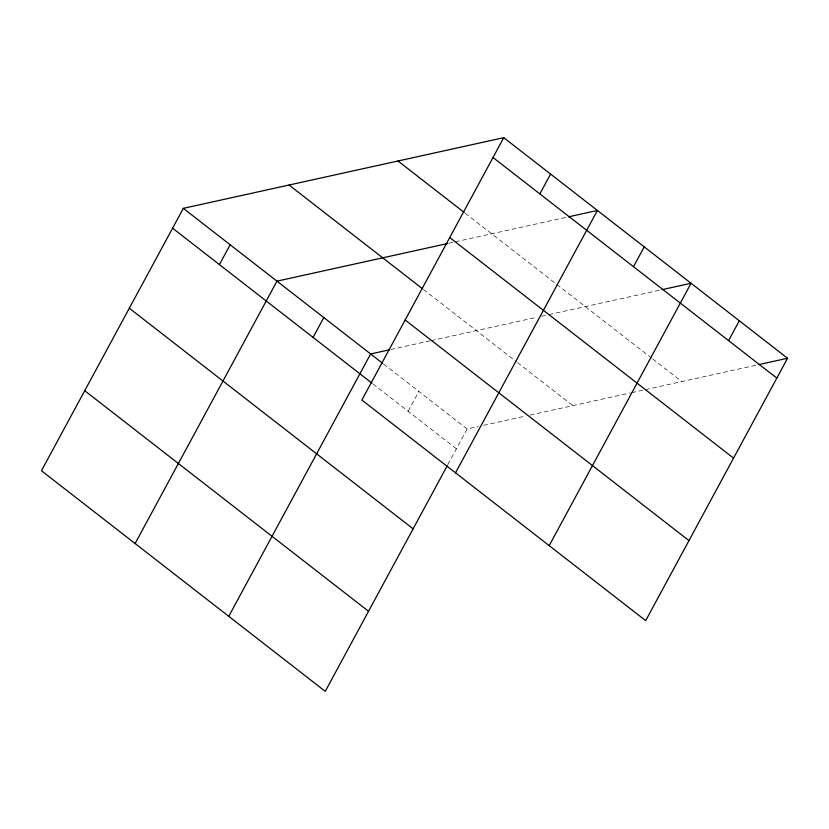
<?xml version="1.0" encoding="UTF-8"?>
<svg xmlns="http://www.w3.org/2000/svg" width="829" height="829" viewBox="0 0 829 829"><rect width="100%" height="100%" fill="white"/><g stroke="black" fill="none" stroke-linecap="round" stroke-linejoin="round"><path stroke-width="0.62" stroke-dasharray="4.14 3.11" d="M408.148 411.288L418.873 391.454M447.857 464.572L467.121 428.956L478.447 426.458M449.08 243.187L452.841 242.358M455.349 241.809L565.927 217.405M390.77 349.506L429.795 340.895M431.049 340.626L536.477 317.362M541.482 316.263L546.498 315.155M548.995 314.606L659.583 290.202M483.483 425.339L525.026 416.179M530.063 415.07L630.465 392.915M631.719 392.645L642.993 390.158M645.49 389.599L757.343 364.926M465.193 213.219L555.793 283.642M556.808 284.43L651.656 358.149M652.661 358.936L681.811 381.589M423.432 289.476L516.571 361.879M517.576 362.656L572.86 405.63M383.692 364.107L467.121 428.956M372.967 383.951L456.396 448.79"/><path stroke-width="1.24" d="M503.742 137.666L361.879 400.044L645.687 620.641L787.55 358.263L503.742 137.666L183.313 208.359L41.45 470.737L325.258 691.334L447.256 465.701M219.416 264.596L230.141 244.762M135.106 543.534L276.969 281.155L447.826 243.467M313.072 337.393L323.797 317.559M228.763 616.33L370.625 353.952L389.506 349.786M539.845 193.903L550.57 174.069M455.535 472.841L597.398 210.462L568.445 216.856M633.501 266.7L644.226 246.866M549.192 545.637L691.054 283.259L662.102 289.653M728.577 340.605L739.302 320.761M758.597 364.646L787.55 358.263M493.017 157.51L776.825 378.107M398.003 161.002L464.178 212.431M449.743 237.55L733.551 458.136M289.062 185.033L422.417 288.689M405.153 320.004L688.961 540.601M183.313 208.359L382.687 363.33M172.587 228.203L371.962 383.164M129.314 308.233L413.122 528.829M84.724 390.697L368.532 611.294"/></g></svg>
